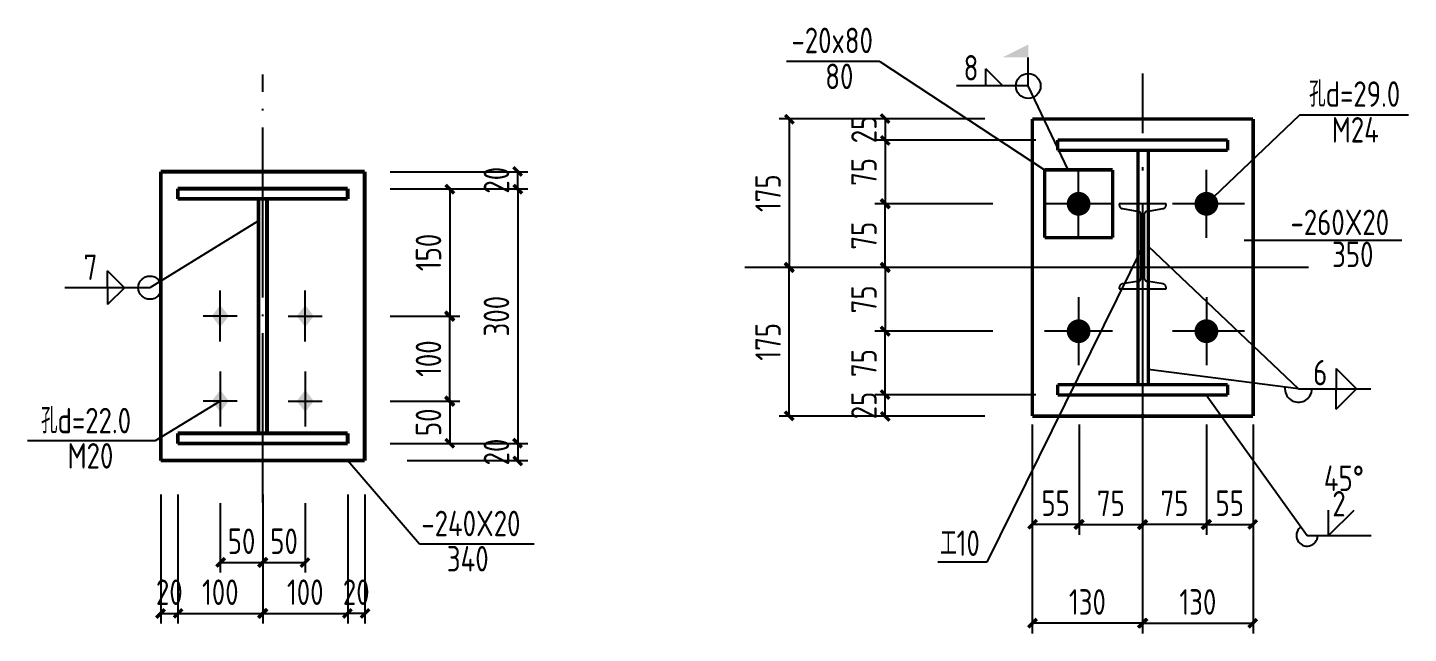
# Model space of a CAD drawing. Header units: millimetres. Extents: x 866561 to 876967, y 40200 to 44891.
# Drawn here: x 876370 to 876532.5, y 40334.5 to 40405.8 of the extents above; entities that cross this region are included whole.
import ezdxf

# ---------------------------------------------------------------- set-up
doc = ezdxf.new("R2010")
doc.units = ezdxf.units.MM
doc.header["$LTSCALE"] = 1000
doc.header["$MEASUREMENT"] = 0
doc.linetypes.add('DASH', pattern=[0.35, 0.25, -0.1])
doc.linetypes.add('DOTE', pattern=[2.42, 2, -0.2, 0.02, -0.2])
for name, color, linetype in [('10', 7, 'Continuous'), ('1000', 2, 'Continuous'), ('DIM', 7, 'Continuous'), ('DOTE', 1, 'DOTE'), ('Prof', 2, 'Continuous'), ('尺寸标注', 7, 'Continuous'), ('层10', 7, 'Continuous'), ('焊缝标注', 3, 'Continuous'), ('编号标注', 253, 'Continuous'), ('螺栓孔标注', 253, 'Continuous'), ('钢板标注', 253, 'Continuous')]:
    doc.layers.add(name, color=color, linetype=linetype)
doc.styles.add('GBHZ', font='gbenor.shx', dxfattribs={"width": 0.9, "bigfont": 'gbcbig.shx'})
doc.dimstyles.new('Y10', dxfattribs={"dimscale": 0, "dimtxt": 3, "dimasz": 0.01, "dimexe": 1.2, "dimexo": 1, "dimgap": 1, "dimtad": 1, "dimdec": 0, "dimlfac": 10, "dimzin": 0, "dimdsep": 46, "dimtxsty": 'GBHZ', "dimblk1": 'DX', "dimblk2": 'DX', "dimsah": 1, "dimcen": 0.09, "dimdle": 1, "dimadec": 0, "dimazin": 0, "dimtfac": 1, "dimtdec": 0, "dimtix": 1, "dimtmove": 2, "dimatfit": 3, "dimldrblk": 'DX', "dimfxl": 0, "dimtolj": 1, "dimtzin": 0, "dimarcsym": 0})

# ---------------------------------------------------------------- blocks, each defined once
blk = doc.blocks.new('DX')
at = {"color": 0, "linetype": 'ByBlock', "const_width": 40}
blk.add_lwpolyline([(-54, -51), (46, 49)], dxfattribs=at)
blk = doc.blocks.new('*D620')
at = {"layer": 'Defpoints', "color": 0, "linetype": 'ByBlock'}
for p in [(876411.66, 40386.87), (876411.66, 40371.87, -3), (876419.66, 40371.87)]:
    blk.add_point(p, dxfattribs=at)
at = {"layer": 'DIM', "color": 0, "linetype": 'ByBlock', "lineweight": -2}
for p, q in [((876412.66, 40386.87), (876420.86, 40386.87)), ((876419.66, 40386.86), (876419.66, 40371.88)), ((876412.66, 40371.87), (876420.86, 40371.87))]:
    blk.add_line(p, q, dxfattribs=at)
at = {"layer": 'DIM', "color": 0, "linetype": 'ByBlock', "lineweight": -2, "xscale": 0.01, "yscale": 0.01, "zscale": 0.01}
for p, rotation in [((876419.66, 40386.87), 90), ((876419.66, 40371.87), 270)]:
    blk.add_blockref('DX', p, dxfattribs=dict(at, rotation=rotation))
at = {"layer": 'DIM', "color": 0, "linetype": 'ByBlock', "insert": (876417.16, 40379.37), "char_height": 3, "attachment_point": 5, "rotation": 90, "style": 'GBHZ'}
blk.add_mtext('\\A1;150', dxfattribs=at)
blk = doc.blocks.new('*D621')
at = {"layer": 'Defpoints', "color": 0, "linetype": 'ByBlock'}
for p in [(876411.66, 40361.87, -3), (876411.66, 40356.87, -3), (876419.66, 40356.87)]:
    blk.add_point(p, dxfattribs=at)
at = {"layer": 'DIM', "color": 0, "linetype": 'ByBlock', "lineweight": -2}
for p, q in [((876412.66, 40361.87), (876420.86, 40361.87)), ((876419.66, 40361.86), (876419.66, 40356.88)), ((876412.66, 40356.87), (876420.86, 40356.87))]:
    blk.add_line(p, q, dxfattribs=at)
at = {"layer": 'DIM', "color": 0, "linetype": 'ByBlock', "lineweight": -2, "xscale": 0.01, "yscale": 0.01, "zscale": 0.01}
for p, rotation in [((876419.66, 40361.87), 90), ((876419.66, 40356.87), 270)]:
    blk.add_blockref('DX', p, dxfattribs=dict(at, rotation=rotation))
at = {"layer": 'DIM', "color": 0, "linetype": 'ByBlock', "insert": (876417.16, 40359.37), "char_height": 3, "attachment_point": 5, "rotation": 90, "style": 'GBHZ'}
blk.add_mtext('\\A1;50', dxfattribs=at)
blk = doc.blocks.new('*D622')
at = {"layer": 'Defpoints', "color": 0, "linetype": 'ByBlock'}
for p in [(876392.66, 40350.87, -3), (876397.66, 40350.87, -3), (876397.66, 40342.87)]:
    blk.add_point(p, dxfattribs=at)
at = {"layer": 'DIM', "color": 0, "linetype": 'ByBlock', "lineweight": -2}
for p, q in [((876392.66, 40349.87), (876392.66, 40341.67)), ((876397.66, 40349.87), (876397.66, 40341.67)), ((876392.67, 40342.87), (876397.65, 40342.87))]:
    blk.add_line(p, q, dxfattribs=at)
at = {"layer": 'DIM', "color": 0, "linetype": 'ByBlock', "lineweight": -2, "xscale": 0.01, "yscale": 0.01, "zscale": 0.01, "rotation": 180}
blk.add_blockref('DX', (876392.66, 40342.87), dxfattribs=at)
at = {"layer": 'DIM', "color": 0, "linetype": 'ByBlock', "lineweight": -2, "xscale": 0.01, "yscale": 0.01, "zscale": 0.01}
blk.add_blockref('DX', (876397.66, 40342.87), dxfattribs=at)
at = {"layer": 'DIM', "color": 0, "linetype": 'ByBlock', "insert": (876395.16, 40345.37), "char_height": 3, "attachment_point": 5, "style": 'GBHZ'}
blk.add_mtext('\\A1;50', dxfattribs=at)
blk = doc.blocks.new('*D623')
at = {"layer": 'Defpoints', "color": 0, "linetype": 'ByBlock'}
for p in [(876397.66, 40350.87, -3), (876402.66, 40350.87, -3), (876402.66, 40342.87)]:
    blk.add_point(p, dxfattribs=at)
at = {"layer": 'DIM', "color": 0, "linetype": 'ByBlock', "lineweight": -2}
for p, q in [((876397.66, 40349.87), (876397.66, 40341.67)), ((876402.66, 40349.87), (876402.66, 40341.67)), ((876397.67, 40342.87), (876402.65, 40342.87))]:
    blk.add_line(p, q, dxfattribs=at)
at = {"layer": 'DIM', "color": 0, "linetype": 'ByBlock', "lineweight": -2, "xscale": 0.01, "yscale": 0.01, "zscale": 0.01, "rotation": 180}
blk.add_blockref('DX', (876397.66, 40342.87), dxfattribs=at)
at = {"layer": 'DIM', "color": 0, "linetype": 'ByBlock', "lineweight": -2, "xscale": 0.01, "yscale": 0.01, "zscale": 0.01}
blk.add_blockref('DX', (876402.66, 40342.87), dxfattribs=at)
at = {"layer": 'DIM', "color": 0, "linetype": 'ByBlock', "insert": (876400.16, 40345.37), "char_height": 3, "attachment_point": 5, "style": 'GBHZ'}
blk.add_mtext('\\A1;50', dxfattribs=at)
blk = doc.blocks.new('*D624')
at = {"layer": 'Defpoints', "color": 0, "linetype": 'ByBlock'}
for p in [(876387.66, 40351.87, -3), (876397.66, 40351.87, -3), (876397.66, 40336.87)]:
    blk.add_point(p, dxfattribs=at)
at = {"layer": 'DIM', "color": 0, "linetype": 'ByBlock', "lineweight": -2}
for p, q in [((876387.66, 40350.87), (876387.66, 40335.67)), ((876397.66, 40350.87), (876397.66, 40335.67)), ((876387.67, 40336.87), (876397.65, 40336.87))]:
    blk.add_line(p, q, dxfattribs=at)
at = {"layer": 'DIM', "color": 0, "linetype": 'ByBlock', "lineweight": -2, "xscale": 0.01, "yscale": 0.01, "zscale": 0.01, "rotation": 180}
blk.add_blockref('DX', (876387.66, 40336.87), dxfattribs=at)
at = {"layer": 'DIM', "color": 0, "linetype": 'ByBlock', "lineweight": -2, "xscale": 0.01, "yscale": 0.01, "zscale": 0.01}
blk.add_blockref('DX', (876397.66, 40336.87), dxfattribs=at)
at = {"layer": 'DIM', "color": 0, "linetype": 'ByBlock', "insert": (876392.66, 40339.37), "char_height": 3, "attachment_point": 5, "style": 'GBHZ'}
blk.add_mtext('\\A1;100', dxfattribs=at)
blk = doc.blocks.new('*D625')
at = {"layer": 'Defpoints', "color": 0, "linetype": 'ByBlock'}
for p in [(876397.66, 40351.87, -3), (876407.66, 40351.87, -3), (876407.66, 40336.87)]:
    blk.add_point(p, dxfattribs=at)
at = {"layer": 'DIM', "color": 0, "linetype": 'ByBlock', "lineweight": -2}
for p, q in [((876397.66, 40350.87), (876397.66, 40335.67)), ((876407.66, 40350.87), (876407.66, 40335.67)), ((876397.67, 40336.87), (876407.65, 40336.87))]:
    blk.add_line(p, q, dxfattribs=at)
at = {"layer": 'DIM', "color": 0, "linetype": 'ByBlock', "lineweight": -2, "xscale": 0.01, "yscale": 0.01, "zscale": 0.01, "rotation": 180}
blk.add_blockref('DX', (876397.66, 40336.87), dxfattribs=at)
at = {"layer": 'DIM', "color": 0, "linetype": 'ByBlock', "lineweight": -2, "xscale": 0.01, "yscale": 0.01, "zscale": 0.01}
blk.add_blockref('DX', (876407.66, 40336.87), dxfattribs=at)
at = {"layer": 'DIM', "color": 0, "linetype": 'ByBlock', "insert": (876402.66, 40339.37), "char_height": 3, "attachment_point": 5, "style": 'GBHZ'}
blk.add_mtext('\\A1;100', dxfattribs=at)
blk = doc.blocks.new('*D626')
at = {"layer": 'Defpoints', "color": 0, "linetype": 'ByBlock'}
for p in [(876419.66, 40386.87, -3), (876411.66, 40356.87, -3), (876427.66, 40356.87)]:
    blk.add_point(p, dxfattribs=at)
at = {"layer": 'DIM', "color": 0, "linetype": 'ByBlock', "lineweight": -2}
for p, q in [((876420.66, 40386.87), (876428.86, 40386.87)), ((876427.66, 40386.86), (876427.66, 40356.88)), ((876412.66, 40356.87), (876428.86, 40356.87))]:
    blk.add_line(p, q, dxfattribs=at)
at = {"layer": 'DIM', "color": 0, "linetype": 'ByBlock', "lineweight": -2, "xscale": 0.01, "yscale": 0.01, "zscale": 0.01}
for p, rotation in [((876427.66, 40386.87), 90), ((876427.66, 40356.87), 270)]:
    blk.add_blockref('DX', p, dxfattribs=dict(at, rotation=rotation))
at = {"layer": 'DIM', "color": 0, "linetype": 'ByBlock', "insert": (876425.16, 40371.87), "char_height": 3, "attachment_point": 5, "rotation": 90, "style": 'GBHZ'}
blk.add_mtext('\\A1;300', dxfattribs=at)
blk = doc.blocks.new('*D627')
at = {"layer": 'Defpoints', "color": 0, "linetype": 'ByBlock'}
for p in [(876412.66, 40356.87), (876413.66, 40354.87), (876427.66, 40354.87)]:
    blk.add_point(p, dxfattribs=at)
at = {"layer": 'DIM', "color": 0, "linetype": 'ByBlock', "lineweight": -2}
for p, q in [((876413.66, 40356.87), (876428.86, 40356.87)), ((876427.66, 40356.88), (876427.66, 40356.89)), ((876427.66, 40356.87), (876427.66, 40354.87)), ((876414.66, 40354.87), (876428.86, 40354.87)), ((876427.66, 40354.86), (876427.66, 40354.85))]:
    blk.add_line(p, q, dxfattribs=at)
at = {"layer": 'DIM', "color": 0, "linetype": 'ByBlock', "lineweight": -2, "xscale": 0.01, "yscale": 0.01, "zscale": 0.01}
for p, rotation in [((876427.66, 40356.87), 270), ((876427.66, 40354.87), 90)]:
    blk.add_blockref('DX', p, dxfattribs=dict(at, rotation=rotation))
at = {"layer": 'DIM', "color": 0, "linetype": 'ByBlock', "insert": (876425.16, 40355.87), "char_height": 3, "attachment_point": 5, "rotation": 90, "style": 'GBHZ'}
blk.add_mtext('\\A1;20', dxfattribs=at)
blk = doc.blocks.new('*D628')
at = {"layer": 'Defpoints', "color": 0, "linetype": 'ByBlock'}
for p in [(876411.66, 40388.87, -3), (876427.66, 40388.87), (876412.66, 40386.87)]:
    blk.add_point(p, dxfattribs=at)
at = {"layer": 'DIM', "color": 0, "linetype": 'ByBlock', "lineweight": -2}
for p, q in [((876412.66, 40388.87), (876428.86, 40388.87)), ((876427.66, 40388.88), (876427.66, 40388.89)), ((876427.66, 40386.87), (876427.66, 40388.87)), ((876413.66, 40386.87), (876428.86, 40386.87)), ((876427.66, 40386.86), (876427.66, 40386.85))]:
    blk.add_line(p, q, dxfattribs=at)
at = {"layer": 'DIM', "color": 0, "linetype": 'ByBlock', "lineweight": -2, "xscale": 0.01, "yscale": 0.01, "zscale": 0.01}
for p, rotation in [((876427.66, 40388.87), 270), ((876427.66, 40386.87), 90)]:
    blk.add_blockref('DX', p, dxfattribs=dict(at, rotation=rotation))
at = {"layer": 'DIM', "color": 0, "linetype": 'ByBlock', "insert": (876425.16, 40387.87), "char_height": 3, "attachment_point": 5, "rotation": 90, "style": 'GBHZ'}
blk.add_mtext('\\A1;20', dxfattribs=at)
blk = doc.blocks.new('*D629')
at = {"layer": 'Defpoints', "color": 0, "linetype": 'ByBlock'}
for p in [(876411.66, 40371.87, -3), (876419.66, 40371.87), (876411.66, 40361.87, -3)]:
    blk.add_point(p, dxfattribs=at)
at = {"layer": 'DIM', "color": 0, "linetype": 'ByBlock', "lineweight": -2}
for p, q in [((876412.66, 40371.87), (876420.86, 40371.87)), ((876419.66, 40361.88), (876419.66, 40371.86)), ((876412.66, 40361.87), (876420.86, 40361.87))]:
    blk.add_line(p, q, dxfattribs=at)
at = {"layer": 'DIM', "color": 0, "linetype": 'ByBlock', "lineweight": -2, "xscale": 0.01, "yscale": 0.01, "zscale": 0.01}
for p, rotation in [((876419.66, 40371.87), 90), ((876419.66, 40361.87), 270)]:
    blk.add_blockref('DX', p, dxfattribs=dict(at, rotation=rotation))
at = {"layer": 'DIM', "color": 0, "linetype": 'ByBlock', "insert": (876417.16, 40366.87), "char_height": 3, "attachment_point": 5, "rotation": 90, "style": 'GBHZ'}
blk.add_mtext('\\A1;100', dxfattribs=at)
blk = doc.blocks.new('*D630')
at = {"layer": 'Defpoints', "color": 0, "linetype": 'ByBlock'}
for p in [(876407.66, 40351.87, -3), (876409.66, 40351.87, -3), (876407.66, 40336.87)]:
    blk.add_point(p, dxfattribs=at)
at = {"layer": 'DIM', "color": 0, "linetype": 'ByBlock', "lineweight": -2}
for p, q in [((876407.66, 40350.87), (876407.66, 40335.67)), ((876409.66, 40350.87), (876409.66, 40335.67)), ((876407.65, 40336.87), (876407.64, 40336.87)), ((876409.66, 40336.87), (876407.66, 40336.87)), ((876409.67, 40336.87), (876409.68, 40336.87))]:
    blk.add_line(p, q, dxfattribs=at)
at = {"layer": 'DIM', "color": 0, "linetype": 'ByBlock', "lineweight": -2, "xscale": 0.01, "yscale": 0.01, "zscale": 0.01}
blk.add_blockref('DX', (876407.66, 40336.87), dxfattribs=at)
at = {"layer": 'DIM', "color": 0, "linetype": 'ByBlock', "lineweight": -2, "xscale": 0.01, "yscale": 0.01, "zscale": 0.01, "rotation": 180}
blk.add_blockref('DX', (876409.66, 40336.87), dxfattribs=at)
at = {"layer": 'DIM', "color": 0, "linetype": 'ByBlock', "insert": (876408.66, 40339.37), "char_height": 3, "attachment_point": 5, "style": 'GBHZ'}
blk.add_mtext('\\A1;20', dxfattribs=at)
blk = doc.blocks.new('*D631')
at = {"layer": 'Defpoints', "color": 0, "linetype": 'ByBlock'}
for p in [(876385.66, 40351.87, -3), (876387.66, 40351.87, -3), (876387.66, 40336.87)]:
    blk.add_point(p, dxfattribs=at)
at = {"layer": 'DIM', "color": 0, "linetype": 'ByBlock', "lineweight": -2}
for p, q in [((876385.66, 40350.87), (876385.66, 40335.67)), ((876387.66, 40350.87), (876387.66, 40335.67)), ((876385.65, 40336.87), (876385.64, 40336.87)), ((876385.66, 40336.87), (876387.66, 40336.87)), ((876387.67, 40336.87), (876387.68, 40336.87))]:
    blk.add_line(p, q, dxfattribs=at)
at = {"layer": 'DIM', "color": 0, "linetype": 'ByBlock', "lineweight": -2, "xscale": 0.01, "yscale": 0.01, "zscale": 0.01}
blk.add_blockref('DX', (876385.66, 40336.87), dxfattribs=at)
at = {"layer": 'DIM', "color": 0, "linetype": 'ByBlock', "lineweight": -2, "xscale": 0.01, "yscale": 0.01, "zscale": 0.01, "rotation": 180}
blk.add_blockref('DX', (876387.66, 40336.87), dxfattribs=at)
at = {"layer": 'DIM', "color": 0, "linetype": 'ByBlock', "insert": (876386.66, 40339.37), "char_height": 3, "attachment_point": 5, "style": 'GBHZ'}
blk.add_mtext('\\A1;20', dxfattribs=at)
blk = doc.blocks.new('*D778')
at = {"layer": 'Defpoints', "color": 0, "linetype": 'ByBlock'}
for p in [(876501.21, 40352.1), (876514.21, 40352.1), (876514.21, 40335.72)]:
    blk.add_point(p, dxfattribs=at)
at = {"layer": 'DIM', "color": 0, "linetype": 'ByBlock', "lineweight": -2}
for p, q in [((876501.21, 40351.1), (876501.21, 40334.52)), ((876514.21, 40351.1), (876514.21, 40334.52)), ((876501.22, 40335.72), (876514.2, 40335.72))]:
    blk.add_line(p, q, dxfattribs=at)
at = {"layer": 'DIM', "color": 0, "linetype": 'ByBlock', "lineweight": -2, "xscale": 0.01, "yscale": 0.01, "zscale": 0.01, "rotation": 180}
blk.add_blockref('DX', (876501.21, 40335.72), dxfattribs=at)
at = {"layer": 'DIM', "color": 0, "linetype": 'ByBlock', "lineweight": -2, "xscale": 0.01, "yscale": 0.01, "zscale": 0.01}
blk.add_blockref('DX', (876514.21, 40335.72), dxfattribs=at)
at = {"layer": 'DIM', "color": 0, "linetype": 'ByBlock', "insert": (876507.71, 40338.22), "char_height": 3, "attachment_point": 5, "style": 'GBHZ'}
blk.add_mtext('\\A1;130', dxfattribs=at)
blk = doc.blocks.new('*D779')
at = {"layer": 'Defpoints', "color": 0, "linetype": 'ByBlock'}
for p in [(876501.21, 40353.36), (876488.21, 40352.1), (876488.21, 40335.72)]:
    blk.add_point(p, dxfattribs=at)
at = {"layer": 'DIM', "color": 0, "linetype": 'ByBlock', "lineweight": -2}
for p, q in [((876488.21, 40351.1), (876488.21, 40334.52)), ((876501.21, 40352.36), (876501.21, 40334.52)), ((876501.2, 40335.72), (876488.22, 40335.72))]:
    blk.add_line(p, q, dxfattribs=at)
at = {"layer": 'DIM', "color": 0, "linetype": 'ByBlock', "lineweight": -2, "xscale": 0.01, "yscale": 0.01, "zscale": 0.01, "rotation": 180}
blk.add_blockref('DX', (876488.21, 40335.72), dxfattribs=at)
at = {"layer": 'DIM', "color": 0, "linetype": 'ByBlock', "lineweight": -2, "xscale": 0.01, "yscale": 0.01, "zscale": 0.01}
blk.add_blockref('DX', (876501.21, 40335.72), dxfattribs=at)
at = {"layer": 'DIM', "color": 0, "linetype": 'ByBlock', "insert": (876494.71, 40338.22), "char_height": 3, "attachment_point": 5, "style": 'GBHZ'}
blk.add_mtext('\\A1;130', dxfattribs=at)
blk = doc.blocks.new('*D780')
at = {"layer": 'Defpoints', "color": 0, "linetype": 'ByBlock'}
for p in [(876480.07, 40395.1), (876459.62, 40377.6), (876477.07, 40377.6)]:
    blk.add_point(p, dxfattribs=at)
at = {"layer": 'DIM', "color": 0, "linetype": 'ByBlock', "lineweight": -2}
for p, q in [((876479.07, 40395.1), (876458.42, 40395.1)), ((876459.62, 40395.09), (876459.62, 40377.61)), ((876476.07, 40377.6), (876458.42, 40377.6))]:
    blk.add_line(p, q, dxfattribs=at)
at = {"layer": 'DIM', "color": 0, "linetype": 'ByBlock', "lineweight": -2, "xscale": 0.01, "yscale": 0.01, "zscale": 0.01}
for p, rotation in [((876459.62, 40395.1), 90), ((876459.62, 40377.6), 270)]:
    blk.add_blockref('DX', p, dxfattribs=dict(at, rotation=rotation))
at = {"layer": 'DIM', "color": 0, "linetype": 'ByBlock', "insert": (876457.12, 40386.35), "char_height": 3, "attachment_point": 5, "rotation": 90, "style": 'GBHZ'}
blk.add_mtext('\\A1;175', dxfattribs=at)
blk = doc.blocks.new('*D781')
at = {"layer": 'Defpoints', "color": 0, "linetype": 'ByBlock'}
for p in [(876459.62, 40377.6), (876477.07, 40377.6), (876480.07, 40360.1)]:
    blk.add_point(p, dxfattribs=at)
at = {"layer": 'DIM', "color": 0, "linetype": 'ByBlock', "lineweight": -2}
for p, q in [((876476.07, 40377.6), (876458.42, 40377.6)), ((876459.62, 40360.11), (876459.62, 40377.59)), ((876479.07, 40360.1), (876458.42, 40360.1))]:
    blk.add_line(p, q, dxfattribs=at)
at = {"layer": 'DIM', "color": 0, "linetype": 'ByBlock', "lineweight": -2, "xscale": 0.01, "yscale": 0.01, "zscale": 0.01}
for p, rotation in [((876459.62, 40377.6), 90), ((876459.62, 40360.1), 270)]:
    blk.add_blockref('DX', p, dxfattribs=dict(at, rotation=rotation))
at = {"layer": 'DIM', "color": 0, "linetype": 'ByBlock', "insert": (876457.12, 40368.85), "char_height": 3, "attachment_point": 5, "rotation": 90, "style": 'GBHZ'}
blk.add_mtext('\\A1;175', dxfattribs=at)
blk = doc.blocks.new('*D782')
at = {"layer": 'Defpoints', "color": 0, "linetype": 'ByBlock'}
for p in [(876488.21, 40360.1), (876493.72, 40360.1), (876488.21, 40347.35)]:
    blk.add_point(p, dxfattribs=at)
at = {"layer": 'DIM', "color": 0, "linetype": 'ByBlock', "lineweight": -2}
for p, q in [((876488.21, 40359.1), (876488.21, 40346.15)), ((876493.72, 40359.1), (876493.72, 40346.15)), ((876493.71, 40347.35), (876488.22, 40347.35))]:
    blk.add_line(p, q, dxfattribs=at)
at = {"layer": 'DIM', "color": 0, "linetype": 'ByBlock', "lineweight": -2, "xscale": 0.01, "yscale": 0.01, "zscale": 0.01, "rotation": 180}
blk.add_blockref('DX', (876488.21, 40347.35), dxfattribs=at)
at = {"layer": 'DIM', "color": 0, "linetype": 'ByBlock', "lineweight": -2, "xscale": 0.01, "yscale": 0.01, "zscale": 0.01}
blk.add_blockref('DX', (876493.72, 40347.35), dxfattribs=at)
at = {"layer": 'DIM', "color": 0, "linetype": 'ByBlock', "insert": (876490.97, 40349.85), "char_height": 3, "attachment_point": 5, "style": 'GBHZ'}
blk.add_mtext('\\A1;55', dxfattribs=at)
blk = doc.blocks.new('*D783')
at = {"layer": 'Defpoints', "color": 0, "linetype": 'ByBlock'}
for p in [(876501.21, 40362.6), (876493.72, 40360.1), (876501.21, 40347.33)]:
    blk.add_point(p, dxfattribs=at)
at = {"layer": 'DIM', "color": 0, "linetype": 'ByBlock', "lineweight": -2}
for p, q in [((876501.21, 40361.6), (876501.21, 40346.13)), ((876493.72, 40359.1), (876493.72, 40346.13)), ((876493.73, 40347.33), (876501.2, 40347.33))]:
    blk.add_line(p, q, dxfattribs=at)
at = {"layer": 'DIM', "color": 0, "linetype": 'ByBlock', "lineweight": -2, "xscale": 0.01, "yscale": 0.01, "zscale": 0.01, "rotation": 180}
blk.add_blockref('DX', (876493.72, 40347.33), dxfattribs=at)
at = {"layer": 'DIM', "color": 0, "linetype": 'ByBlock', "lineweight": -2, "xscale": 0.01, "yscale": 0.01, "zscale": 0.01}
blk.add_blockref('DX', (876501.21, 40347.33), dxfattribs=at)
at = {"layer": 'DIM', "color": 0, "linetype": 'ByBlock', "insert": (876497.47, 40349.83), "char_height": 3, "attachment_point": 5, "style": 'GBHZ'}
blk.add_mtext('\\A1;75', dxfattribs=at)
blk = doc.blocks.new('*D784')
at = {"layer": 'Defpoints', "color": 0, "linetype": 'ByBlock'}
for p in [(876483.65, 40395.1), (876470.91, 40392.6), (876489.65, 40392.6)]:
    blk.add_point(p, dxfattribs=at)
at = {"layer": 'DIM', "color": 0, "linetype": 'ByBlock', "lineweight": -2}
for p, q in [((876482.65, 40395.1), (876469.71, 40395.1)), ((876470.91, 40395.11), (876470.91, 40395.12)), ((876470.91, 40395.1), (876470.91, 40392.6)), ((876488.65, 40392.6), (876469.71, 40392.6)), ((876470.91, 40392.59), (876470.91, 40392.58))]:
    blk.add_line(p, q, dxfattribs=at)
at = {"layer": 'DIM', "color": 0, "linetype": 'ByBlock', "lineweight": -2, "xscale": 0.01, "yscale": 0.01, "zscale": 0.01}
for p, rotation in [((876470.91, 40395.1), 270), ((876470.91, 40392.6), 90)]:
    blk.add_blockref('DX', p, dxfattribs=dict(at, rotation=rotation))
at = {"layer": 'DIM', "color": 0, "linetype": 'ByBlock', "insert": (876468.41, 40393.85), "char_height": 3, "attachment_point": 5, "rotation": 90, "style": 'GBHZ'}
blk.add_mtext('\\A1;25', dxfattribs=at)
blk = doc.blocks.new('*D785')
at = {"layer": 'Defpoints', "color": 0, "linetype": 'ByBlock'}
for p in [(876489.65, 40392.6), (876470.91, 40385.1), (876484.57, 40385.1)]:
    blk.add_point(p, dxfattribs=at)
at = {"layer": 'DIM', "color": 0, "linetype": 'ByBlock', "lineweight": -2}
for p, q in [((876488.65, 40392.6), (876469.71, 40392.6)), ((876470.91, 40392.59), (876470.91, 40385.11)), ((876483.57, 40385.1), (876469.71, 40385.1))]:
    blk.add_line(p, q, dxfattribs=at)
at = {"layer": 'DIM', "color": 0, "linetype": 'ByBlock', "lineweight": -2, "xscale": 0.01, "yscale": 0.01, "zscale": 0.01}
for p, rotation in [((876470.91, 40392.6), 90), ((876470.91, 40385.1), 270)]:
    blk.add_blockref('DX', p, dxfattribs=dict(at, rotation=rotation))
at = {"layer": 'DIM', "color": 0, "linetype": 'ByBlock', "insert": (876468.41, 40388.85), "char_height": 3, "attachment_point": 5, "rotation": 90, "style": 'GBHZ'}
blk.add_mtext('\\A1;75', dxfattribs=at)
blk = doc.blocks.new('*D786')
at = {"layer": 'Defpoints', "color": 0, "linetype": 'ByBlock'}
for p in [(876470.91, 40362.6), (876489.65, 40362.6), (876483.65, 40360.1)]:
    blk.add_point(p, dxfattribs=at)
at = {"layer": 'DIM', "color": 0, "linetype": 'ByBlock', "lineweight": -2}
for p, q in [((876488.65, 40362.6), (876469.71, 40362.6)), ((876470.91, 40362.61), (876470.91, 40362.62)), ((876470.91, 40360.1), (876470.91, 40362.6)), ((876482.65, 40360.1), (876469.71, 40360.1)), ((876470.91, 40360.09), (876470.91, 40360.08))]:
    blk.add_line(p, q, dxfattribs=at)
at = {"layer": 'DIM', "color": 0, "linetype": 'ByBlock', "lineweight": -2, "xscale": 0.01, "yscale": 0.01, "zscale": 0.01}
for p, rotation in [((876470.91, 40362.6), 270), ((876470.91, 40360.1), 90)]:
    blk.add_blockref('DX', p, dxfattribs=dict(at, rotation=rotation))
at = {"layer": 'DIM', "color": 0, "linetype": 'ByBlock', "insert": (876468.41, 40361.35), "char_height": 3, "attachment_point": 5, "rotation": 90, "style": 'GBHZ'}
blk.add_mtext('\\A1;25', dxfattribs=at)
blk = doc.blocks.new('*D787')
at = {"layer": 'Defpoints', "color": 0, "linetype": 'ByBlock'}
for p in [(876508.71, 40360.1), (876514.21, 40360.1), (876514.21, 40347.35)]:
    blk.add_point(p, dxfattribs=at)
at = {"layer": 'DIM', "color": 0, "linetype": 'ByBlock', "lineweight": -2}
for p, q in [((876508.71, 40359.1), (876508.71, 40346.15)), ((876514.21, 40359.1), (876514.21, 40346.15)), ((876508.72, 40347.35), (876514.2, 40347.35))]:
    blk.add_line(p, q, dxfattribs=at)
at = {"layer": 'DIM', "color": 0, "linetype": 'ByBlock', "lineweight": -2, "xscale": 0.01, "yscale": 0.01, "zscale": 0.01, "rotation": 180}
blk.add_blockref('DX', (876508.71, 40347.35), dxfattribs=at)
at = {"layer": 'DIM', "color": 0, "linetype": 'ByBlock', "lineweight": -2, "xscale": 0.01, "yscale": 0.01, "zscale": 0.01}
blk.add_blockref('DX', (876514.21, 40347.35), dxfattribs=at)
at = {"layer": 'DIM', "color": 0, "linetype": 'ByBlock', "insert": (876511.46, 40349.85), "char_height": 3, "attachment_point": 5, "style": 'GBHZ'}
blk.add_mtext('\\A1;55', dxfattribs=at)
blk = doc.blocks.new('*D788')
at = {"layer": 'Defpoints', "color": 0, "linetype": 'ByBlock'}
for p in [(876501.21, 40362.6), (876508.71, 40360.1), (876501.21, 40347.33)]:
    blk.add_point(p, dxfattribs=at)
at = {"layer": 'DIM', "color": 0, "linetype": 'ByBlock', "lineweight": -2}
for p, q in [((876501.21, 40361.6), (876501.21, 40346.13)), ((876508.71, 40359.1), (876508.71, 40346.13)), ((876508.7, 40347.33), (876501.22, 40347.33))]:
    blk.add_line(p, q, dxfattribs=at)
at = {"layer": 'DIM', "color": 0, "linetype": 'ByBlock', "lineweight": -2, "xscale": 0.01, "yscale": 0.01, "zscale": 0.01, "rotation": 180}
blk.add_blockref('DX', (876501.21, 40347.33), dxfattribs=at)
at = {"layer": 'DIM', "color": 0, "linetype": 'ByBlock', "lineweight": -2, "xscale": 0.01, "yscale": 0.01, "zscale": 0.01}
blk.add_blockref('DX', (876508.71, 40347.33), dxfattribs=at)
at = {"layer": 'DIM', "color": 0, "linetype": 'ByBlock', "insert": (876504.96, 40349.83), "char_height": 3, "attachment_point": 5, "style": 'GBHZ'}
blk.add_mtext('\\A1;75', dxfattribs=at)
blk = doc.blocks.new('*D789')
at = {"layer": 'Defpoints', "color": 0, "linetype": 'ByBlock'}
for p in [(876470.91, 40385.1), (876484.57, 40385.1), (876489.65, 40377.6)]:
    blk.add_point(p, dxfattribs=at)
at = {"layer": 'DIM', "color": 0, "linetype": 'ByBlock', "lineweight": -2}
for p, q in [((876483.57, 40385.1), (876469.71, 40385.1)), ((876470.91, 40377.61), (876470.91, 40385.09)), ((876488.65, 40377.6), (876469.71, 40377.6))]:
    blk.add_line(p, q, dxfattribs=at)
at = {"layer": 'DIM', "color": 0, "linetype": 'ByBlock', "lineweight": -2, "xscale": 0.01, "yscale": 0.01, "zscale": 0.01}
for p, rotation in [((876470.91, 40385.1), 90), ((876470.91, 40377.6), 270)]:
    blk.add_blockref('DX', p, dxfattribs=dict(at, rotation=rotation))
at = {"layer": 'DIM', "color": 0, "linetype": 'ByBlock', "insert": (876468.41, 40381.35), "char_height": 3, "attachment_point": 5, "rotation": 90, "style": 'GBHZ'}
blk.add_mtext('\\A1;75', dxfattribs=at)
blk = doc.blocks.new('*D790')
at = {"layer": 'Defpoints', "color": 0, "linetype": 'ByBlock'}
for p in [(876470.91, 40370.1), (876484.57, 40370.1), (876489.65, 40362.6)]:
    blk.add_point(p, dxfattribs=at)
at = {"layer": 'DIM', "color": 0, "linetype": 'ByBlock', "lineweight": -2}
for p, q in [((876483.57, 40370.1), (876469.71, 40370.1)), ((876470.91, 40362.61), (876470.91, 40370.09)), ((876488.65, 40362.6), (876469.71, 40362.6))]:
    blk.add_line(p, q, dxfattribs=at)
at = {"layer": 'DIM', "color": 0, "linetype": 'ByBlock', "lineweight": -2, "xscale": 0.01, "yscale": 0.01, "zscale": 0.01}
for p, rotation in [((876470.91, 40370.1), 90), ((876470.91, 40362.6), 270)]:
    blk.add_blockref('DX', p, dxfattribs=dict(at, rotation=rotation))
at = {"layer": 'DIM', "color": 0, "linetype": 'ByBlock', "insert": (876468.41, 40366.35), "char_height": 3, "attachment_point": 5, "rotation": 90, "style": 'GBHZ'}
blk.add_mtext('\\A1;75', dxfattribs=at)
blk = doc.blocks.new('*D791')
at = {"layer": 'Defpoints', "color": 0, "linetype": 'ByBlock'}
for p in [(876489.65, 40377.6), (876470.91, 40370.1), (876484.57, 40370.1)]:
    blk.add_point(p, dxfattribs=at)
at = {"layer": 'DIM', "color": 0, "linetype": 'ByBlock', "lineweight": -2}
for p, q in [((876488.65, 40377.6), (876469.71, 40377.6)), ((876470.91, 40377.59), (876470.91, 40370.11)), ((876483.57, 40370.1), (876469.71, 40370.1))]:
    blk.add_line(p, q, dxfattribs=at)
at = {"layer": 'DIM', "color": 0, "linetype": 'ByBlock', "lineweight": -2, "xscale": 0.01, "yscale": 0.01, "zscale": 0.01}
for p, rotation in [((876470.91, 40377.6), 90), ((876470.91, 40370.1), 270)]:
    blk.add_blockref('DX', p, dxfattribs=dict(at, rotation=rotation))
at = {"layer": 'DIM', "color": 0, "linetype": 'ByBlock', "insert": (876468.41, 40373.85), "char_height": 3, "attachment_point": 5, "rotation": 90, "style": 'GBHZ'}
blk.add_mtext('\\A1;75', dxfattribs=at)

msp = doc.modelspace()

# ---------------------------------------------------------------- linework, layer by layer
at = {"layer": '10', "linetype": 'ByBlock'}
for p, q in [((876493.677, 40381.097), (876493.677, 40389.097)), ((876508.715, 40381.097), (876508.715, 40389.097)), ((876497.677, 40385.097), (876489.677, 40385.097)), ((876513.215, 40385.097), (876504.715, 40385.097)), ((876493.677, 40374.097), (876493.677, 40366.097)), ((876508.715, 40374.097), (876508.715, 40366.097)), ((876497.677, 40370.097), (876489.677, 40370.097)), ((876513.215, 40370.097), (876504.715, 40370.097))]:
    msp.add_line(p, q, dxfattribs=at)
at = {"layer": '10', "color": 253}
for p, q in [((876392.658, 40368.874, -3), (876392.658, 40374.874, -3)), ((876402.658, 40368.874, -3), (876402.658, 40374.874, -3)), ((876394.658, 40371.874, -3), (876390.658, 40371.874, -3)), ((876400.658, 40371.874, -3), (876404.658, 40371.874, -3)), ((876392.658, 40365.367, -3), (876392.658, 40358.874, -3)), ((876402.658, 40365.367, -3), (876402.658, 40358.874, -3)), ((876394.658, 40361.874, -3), (876390.658, 40361.874, -3)), ((876400.658, 40361.874, -3), (876404.658, 40361.874, -3))]:
    msp.add_line(p, q, dxfattribs=at)
at = {"layer": '10', "linetype": 'ByBlock', "const_width": 1.4}
for points in [[(876493.677, 40385.797, 1), (876493.677, 40384.397, 1), (876493.677, 40385.797, 1)], [(876508.715, 40385.797, 1), (876508.715, 40384.397, 1), (876508.715, 40385.797, 1)], [(876493.677, 40369.397, -1), (876493.677, 40370.797, -1), (876493.677, 40369.397, -1)], [(876508.715, 40369.397, -1), (876508.715, 40370.797, -1), (876508.715, 40369.397, -1)]]:
    msp.add_lwpolyline(points, format="xyb", close=True, dxfattribs=at)
at = {"layer": '10'}
for points in [[(876392.658, 40370.574, -3), (876391.658, 40371.874, -3), (876393.658, 40371.874, -3), (876392.658, 40373.174, -3)], [(876402.658, 40370.574, -3), (876401.658, 40371.874, -3), (876403.658, 40371.874, -3), (876402.658, 40373.174, -3)], [(876392.658, 40363.174, -3), (876391.658, 40361.874, -3), (876393.658, 40361.874, -3), (876392.658, 40360.574, -3)], [(876402.658, 40363.174, -3), (876401.658, 40361.874, -3), (876403.658, 40361.874, -3), (876402.658, 40360.574, -3)]]:
    msp.add_solid(points, dxfattribs=at)
at = {"layer": '1000', "linetype": 'ByBlock', "const_width": 0.4}
for points in [[(876488.215, 40395.097), (876514.215, 40395.097)], [(876488.215, 40395.097), (876488.215, 40360.097)], [(876514.215, 40360.097), (876514.215, 40395.097)], [(876491.215, 40392.597), (876511.215, 40392.597)], [(876491.215, 40391.397), (876491.215, 40392.597)], [(876511.215, 40392.597), (876511.215, 40391.397)], [(876511.215, 40391.397), (876491.215, 40391.397)], [(876500.677, 40363.797), (876500.677, 40391.397)], [(876501.877, 40363.797), (876501.877, 40391.397)], [(876489.677, 40389.097), (876489.677, 40381.097)], [(876497.677, 40389.097), (876489.677, 40389.097)], [(876497.677, 40381.097), (876497.677, 40389.097)], [(876489.677, 40381.097), (876497.677, 40381.097)], [(876491.215, 40363.797), (876491.215, 40362.597)], [(876511.215, 40363.797), (876491.215, 40363.797)], [(876511.215, 40362.597), (876511.215, 40363.797)], [(876491.215, 40362.597), (876511.215, 40362.597)], [(876488.215, 40360.097), (876514.215, 40360.097)]]:
    msp.add_lwpolyline(points, dxfattribs=at)
at = {"layer": '1000', "const_width": 0.45, "elevation": -3}
for points in [[(876409.658, 40388.874), (876385.658, 40388.874)], [(876385.658, 40388.874), (876385.658, 40354.874)], [(876409.658, 40354.874), (876409.658, 40388.874)], [(876385.658, 40354.874), (876409.658, 40354.874)]]:
    msp.add_lwpolyline(points, dxfattribs=at)
at = {"layer": '1000', "linetype": 'ByBlock', "const_width": 0.4}
msp.add_lwpolyline([(876501.215, 40360.197, 1), (876501.215, 40359.997, 1), (876501.215, 40360.197, 1)], format="xyb", close=True, dxfattribs=at)
at = {"layer": 'DOTE', "linetype": 'DOTE', "ltscale": 0.01}
msp.add_line((876397.658, 40349.874, -3), (876397.658, 40400.303, -3), dxfattribs=at)
at = {"layer": 'DOTE', "linetype": 'DOTE', "ltscale": 0.02}
for p, q in [((876501.215, 40345.004), (876501.215, 40400.454)), ((876520.725, 40377.597), (876454.374, 40377.597))]:
    msp.add_line(p, q, dxfattribs=at)
at = {"layer": 'Prof', "linetype": 'DASH', "ltscale": 5}
msp.add_lwpolyline([(876498.465, 40375.097), (876503.965, 40375.097), (876503.965, 40375.246, 0.3689195), (876503.606, 40375.666), (876501.664, 40375.99, -0.3689195), (876501.44, 40376.252), (876501.44, 40383.941, -0.3689195), (876501.664, 40384.204), (876503.606, 40384.527, 0.3689195), (876503.965, 40384.947), (876503.965, 40385.097), (876498.465, 40385.097), (876498.465, 40384.947, 0.3689195), (876498.823, 40384.527), (876500.766, 40384.204, -0.3689195), (876500.99, 40383.941), (876500.99, 40376.252, -0.3689195), (876500.766, 40375.99), (876498.823, 40375.666, 0.3689195), (876498.465, 40375.246)], format="xyb", close=True, dxfattribs=at)
at = {"layer": '尺寸标注', "color": 0}
for p, q in [((876501.215, 40380.097), (876482.886, 40342.891)), ((876501.44, 40380.097), (876500.99, 40380.097)), ((876482.886, 40342.891), (876477.115, 40342.891))]:
    msp.add_line(p, q, dxfattribs=at)
at = {"layer": '尺寸标注', "color": 3, "const_width": 0.45, "elevation": -3}
for points in [[(876387.658, 40386.875), (876387.658, 40385.675)], [(876407.658, 40386.875), (876387.658, 40386.875)], [(876407.658, 40385.675), (876407.658, 40386.875)], [(876387.658, 40385.675), (876407.658, 40385.675)], [(876397.158, 40358.074), (876397.158, 40385.675)], [(876398.158, 40358.074), (876398.158, 40385.675)], [(876387.658, 40358.074), (876387.658, 40356.874)], [(876407.658, 40358.074), (876387.658, 40358.074)], [(876407.658, 40356.874), (876407.658, 40358.074)], [(876387.658, 40356.874), (876407.658, 40356.874)]]:
    msp.add_lwpolyline(points, dxfattribs=at)
at = {"layer": '尺寸标注'}
msp.add_circle((876487.74, 40398.976), 1.46, dxfattribs=at)
msp.add_arc((876519.545, 40363.323), 1.59, 172.73102, 0, dxfattribs=at)
at = {"layer": '层10'}
msp.add_circle((876384.381, 40375.224, -3), 1.369, dxfattribs=at)
at = {"layer": '焊缝标注', "linetype": 'ByBlock'}
for p, q in [((876487.74, 40398.976), (876487.74, 40402.34)), ((876482.74, 40398.976), (876482.74, 40400.976)), ((876484.74, 40398.976), (876482.74, 40400.976)), ((876487.74, 40398.976), (876479.32, 40398.976)), ((876492.427, 40389.097), (876487.74, 40398.976)), ((876501.877, 40380.097), (876519.545, 40363.323)), ((876523.987, 40365.723), (876526.387, 40363.323)), ((876523.987, 40365.723), (876523.987, 40363.323)), ((876519.545, 40363.323), (876501.877, 40365.577)), ((876508.684, 40362.597), (876520.556, 40346.04)), ((876519.545, 40363.323), (876528.055, 40363.323)), ((876523.987, 40360.923), (876526.387, 40363.323)), ((876523.987, 40360.923), (876523.987, 40363.323)), ((876523.091, 40346.04), (876526.091, 40349.04)), ((876523.091, 40346.04), (876523.091, 40349.04)), ((876520.556, 40346.04), (876528.091, 40346.04))]:
    msp.add_line(p, q, dxfattribs=at)
at = {"layer": '焊缝标注'}
for p, q in [((876397.158, 40383.083, -3), (876384.381, 40375.224, -3)), ((876381.381, 40375.224, -3), (876379.381, 40377.224, -3)), ((876379.381, 40375.224, -3), (876379.381, 40377.224, -3)), ((876384.381, 40375.224, -3), (876374.381, 40375.224, -3)), ((876381.381, 40375.224, -3), (876379.381, 40373.224, -3)), ((876379.381, 40375.224, -3), (876379.381, 40373.224, -3))]:
    msp.add_line(p, q, dxfattribs=at)
at = {"layer": '焊缝标注', "linetype": 'ByBlock'}
msp.add_arc((876520.556, 40346.04), 1.25, 130.18372, 0, dxfattribs=at)
msp.add_solid([(876487.74, 40402.34), (876484.74, 40402.34), (876487.74, 40403.84)], dxfattribs=at)
at = {"layer": '编号标注', "linetype": 'ByBlock', "const_width": 0.2}
msp.add_lwpolyline([(876501.215, 40394.997, -1), (876501.215, 40395.197, -1), (876501.215, 40394.997, -1)], format="xyb", close=True, dxfattribs=at)
at = {"layer": '螺栓孔标注', "linetype": 'ByBlock'}
for p, q in [((876470.266, 40401.85), (876459.295, 40401.85)), ((876470.266, 40401.85), (876489.677, 40389.097)), ((876519.653, 40395.534), (876508.715, 40385.097)), ((876532.485, 40395.534), (876519.653, 40395.534))]:
    msp.add_line(p, q, dxfattribs=at)
at = {"layer": '螺栓孔标注'}
for p, q in [((876392.658, 40361.874, -3), (876384.982, 40357.172, -3)), ((876384.982, 40357.172, -3), (876369.982, 40357.172, -3))]:
    msp.add_line(p, q, dxfattribs=at)
at = {"layer": '螺栓孔标注', "const_width": 0.1, "elevation": -3}
msp.add_lwpolyline([(876392.708, 40361.874, 1), (876392.608, 40361.874, 1), (876392.708, 40361.874, 1)], format="xyb", close=True, dxfattribs=at)
at = {"layer": '钢板标注', "linetype": 'ByBlock'}
msp.add_line((876513.157, 40380.824), (876531.728, 40380.824), dxfattribs=at)
at = {"layer": '钢板标注'}
for p, q in [((876407.658, 40354.874, -3), (876416.12, 40345.059, -3)), ((876416.12, 40345.059, -3), (876429.617, 40345.059, -3))]:
    msp.add_line(p, q, dxfattribs=at)
at = {"layer": '钢板标注', "const_width": 0.1, "elevation": -3}
msp.add_lwpolyline([(876407.708, 40354.874, 1), (876407.608, 40354.874, 1), (876407.708, 40354.874, 1)], format="xyb", close=True, dxfattribs=at)

# ---------------------------------------------------------------- texts
at = {"layer": '焊缝标注', "linetype": 'ByBlock', "style": 'GBHZ', "width": 0.9}
for s, p in [('8', (876480.143, 40399.613)), ('6', (876521.278, 40363.728)), ('45°', (876522.534, 40351.282)), ('2', (876523.534, 40348.282))]:
    msp.add_text(s, height=3, dxfattribs=at).set_placement(p)
at = {"layer": '焊缝标注', "style": 'GBHZ', "width": 0.9}
msp.add_text('7', height=3, dxfattribs=at).set_placement((876376.581, 40376.124, -3))
at = {"layer": '螺栓孔标注', "linetype": 'ByBlock', "style": 'GBHZ', "width": 0.9}
for s, p in [('-20x80', (876459.878, 40402.834)), ('80', (876463.855, 40398.6)), ('孔d=29.0', (876520.803, 40396.519)), ('M24', (876523.465, 40392.313))]:
    msp.add_text(s, height=3, dxfattribs=at).set_placement(p)
at = {"layer": '螺栓孔标注', "style": 'GBHZ', "width": 0.9}
for s, p in [('孔d=22.0', (876371.561, 40358.072, -3)), ('M20', (876374.682, 40353.922, -3))]:
    msp.add_text(s, height=3, dxfattribs=at).set_placement(p)
at = {"layer": '钢板标注', "linetype": 'ByBlock', "style": 'GBHZ', "width": 0.9}
for s, p in [('-260X20', (876518.613, 40381.412)), ('350', (876523.505, 40377.649)), ('工10', (876477.376, 40343.637))]:
    msp.add_text(s, height=3, dxfattribs=at).set_placement(p)
at = {"layer": '钢板标注', "style": 'GBHZ', "width": 0.9}
for s, p in [('-240X20', (876416.32, 40345.959, -3)), ('340', (876419.32, 40341.809, -3))]:
    msp.add_text(s, height=3, dxfattribs=at).set_placement(p)

# ---------------------------------------------------------------- dimensions: what is measured, and where the dimension line sits
at = {"layer": 'DIM', "linetype": 'ByBlock'}
for base, p1, p2, angle, picture, middle in [((876459.617, 40377.597), (876480.07, 40395.097), (876477.07, 40377.597), 90, '*D780', (876457.117, 40386.347)), ((876470.915, 40392.597), (876483.645, 40395.097), (876489.645, 40392.597), 90, '*D784', (876468.415, 40393.847)), ((876470.915, 40385.097), (876489.645, 40392.597), (876484.57, 40385.097), 90, '*D785', (876468.415, 40388.847)), ((876470.915, 40385.097), (876489.645, 40377.597), (876484.57, 40385.097), 270, '*D789', (876468.415, 40381.347)), ((876459.617, 40377.597), (876480.07, 40360.097), (876477.07, 40377.597), 270, '*D781', (876457.117, 40368.847)), ((876470.915, 40370.097), (876489.645, 40377.597), (876484.57, 40370.097), 90, '*D791', (876468.415, 40373.847)), ((876470.915, 40370.097), (876489.645, 40362.597), (876484.57, 40370.097), 270, '*D790', (876468.415, 40366.347)), ((876470.915, 40362.597), (876483.645, 40360.097), (876489.645, 40362.597), 270, '*D786', (876468.415, 40361.347)), ((876501.215, 40347.325), (876508.712, 40360.097), (876501.215, 40362.597), 180, '*D788', (876504.964, 40349.825)), ((876514.215, 40347.352), (876508.712, 40360.097), (876514.215, 40360.097), 180, '*D787', (876511.464, 40349.852)), ((876514.215, 40335.718), (876501.215, 40352.097), (876514.215, 40352.097), 180, '*D778', (876507.715, 40338.218))]:
    dim = msp.add_linear_dim(base=base, p1=p1, p2=p2, angle=angle, dimstyle='Y10', override={"dimscale": 1}, dxfattribs=at)
    dim.commit()
    dim.dimension.update_dxf_attribs({"geometry": picture, "text_midpoint": middle})
at = {"layer": 'DIM', "color": 2, "linetype": 'ByBlock'}
for base, p1, p2, angle, picture, middle in [((876427.658, 40388.875), (876412.658, 40386.875), (876411.658, 40388.875, -3), 270, '*D628', (876425.158, 40387.875)), ((876419.658, 40371.874), (876411.658, 40386.875), (876411.658, 40371.874, -3), 90, '*D620', (876417.158, 40379.374)), ((876427.658, 40356.874), (876419.658, 40386.875, -3), (876411.658, 40356.874, -3), 90, '*D626', (876425.158, 40371.874)), ((876419.658, 40371.874), (876411.658, 40361.874, -3), (876411.658, 40371.874, -3), 270, '*D629', (876417.158, 40366.874)), ((876419.658, 40356.874), (876411.658, 40361.874, -3), (876411.658, 40356.874, -3), 90, '*D621', (876417.158, 40359.374)), ((876427.658, 40354.874), (876412.658, 40356.874), (876413.658, 40354.874), 90, '*D627', (876425.158, 40355.874)), ((876407.658, 40336.874), (876409.658, 40351.874, -3), (876407.658, 40351.874, -3), 180, '*D630', (876408.658, 40339.374))]:
    dim = msp.add_linear_dim(base=base, p1=p1, p2=p2, angle=angle, dimstyle='Y10', override={"dimscale": 1}, dxfattribs=at)
    dim.commit()
    dim.dimension.update_dxf_attribs({"geometry": picture, "text_midpoint": middle})
at = {"layer": 'DIM', "linetype": 'ByBlock'}
for base, p1, p2, picture, middle in [((876501.215, 40347.325), (876493.717, 40360.097), (876501.215, 40362.597), '*D783', (876497.466, 40349.825)), ((876488.215, 40347.352), (876493.717, 40360.097), (876488.215, 40360.097), '*D782', (876490.966, 40349.852)), ((876488.215, 40335.718), (876501.215, 40353.361), (876488.215, 40352.097), '*D779', (876494.715, 40338.218))]:
    dim = msp.add_linear_dim(base=base, p1=p1, p2=p2, dimstyle='Y10', override={"dimscale": 1}, dxfattribs=at)
    dim.commit()
    dim.dimension.update_dxf_attribs({"geometry": picture, "text_midpoint": middle})
at = {"layer": 'DIM', "color": 2, "linetype": 'ByBlock'}
for base, p1, p2, picture, middle in [((876387.658, 40336.874), (876385.658, 40351.874, -3), (876387.658, 40351.874, -3), '*D631', (876386.658, 40339.374)), ((876397.658, 40336.874), (876387.658, 40351.874, -3), (876397.658, 40351.874, -3), '*D624', (876392.658, 40339.374)), ((876407.658, 40336.874), (876397.658, 40351.874, -3), (876407.658, 40351.874, -3), '*D625', (876402.658, 40339.374)), ((876397.658, 40342.874), (876392.658, 40350.874, -3), (876397.658, 40350.874, -3), '*D622', (876395.158, 40345.374)), ((876402.658, 40342.874), (876397.658, 40350.874, -3), (876402.658, 40350.874, -3), '*D623', (876400.158, 40345.374))]:
    dim = msp.add_linear_dim(base=base, p1=p1, p2=p2, dimstyle='Y10', override={"dimscale": 1}, dxfattribs=at)
    dim.commit()
    dim.dimension.update_dxf_attribs({"geometry": picture, "text_midpoint": middle})

doc.saveas('drawing.dxf')
